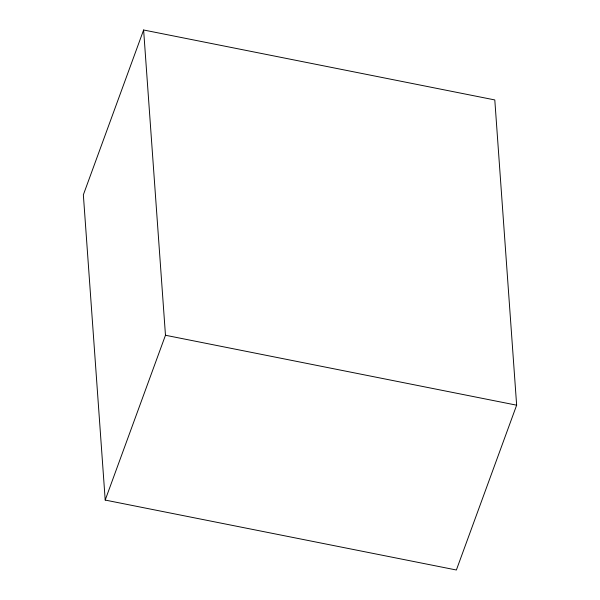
<?xml version="1.0" encoding="UTF-8"?>
<svg xmlns="http://www.w3.org/2000/svg" width="600" height="600" viewBox="0 0 600 600"><rect width="100%" height="100%" fill="white"/><g stroke="black" fill="none" stroke-linecap="round" stroke-linejoin="round"><path stroke-width="0.9" d="M143.618 30L83.355 194.812L105.203 500.07L456.382 570L516.645 405.188L494.798 99.93L143.618 30L165.472 335.257L105.203 500.07M165.472 335.257L516.645 405.188"/></g></svg>
